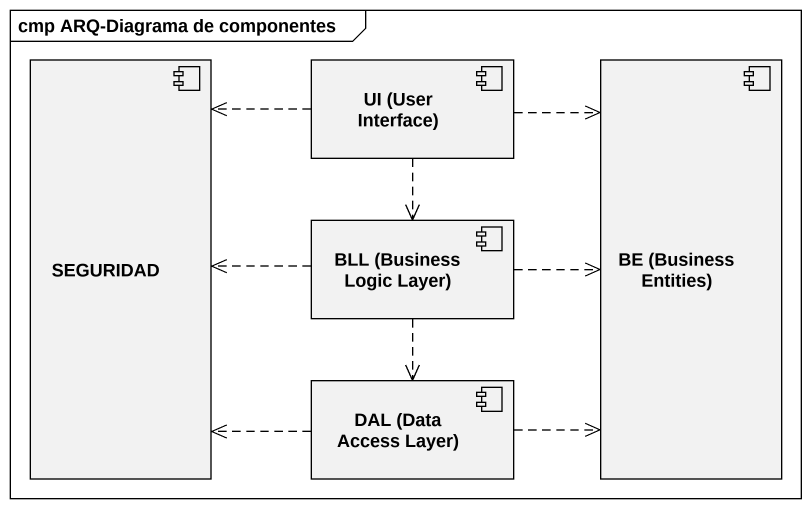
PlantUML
@startuml
mainframe cmp ARQ-Diagrama de componentes
component SEGURIDAD
component "UI (User Interface)" as UI_User_Interface
component "BE (Business Entities)" as BE_Business_Entities
component "BLL (Business Logic Layer)" as BLL_Business_Logic_Layer
component "DAL (Data Access Layer)" as DAL_Data_Access_Layer
UI_User_Interface .left.> SEGURIDAD
UI_User_Interface .right.> BE_Business_Entities
UI_User_Interface ..> BLL_Business_Logic_Layer
BLL_Business_Logic_Layer .left.> SEGURIDAD
BLL_Business_Logic_Layer .right.> BE_Business_Entities
BLL_Business_Logic_Layer ..> DAL_Data_Access_Layer
DAL_Data_Access_Layer .left.> SEGURIDAD
DAL_Data_Access_Layer .right.> BE_Business_Entities
@enduml
